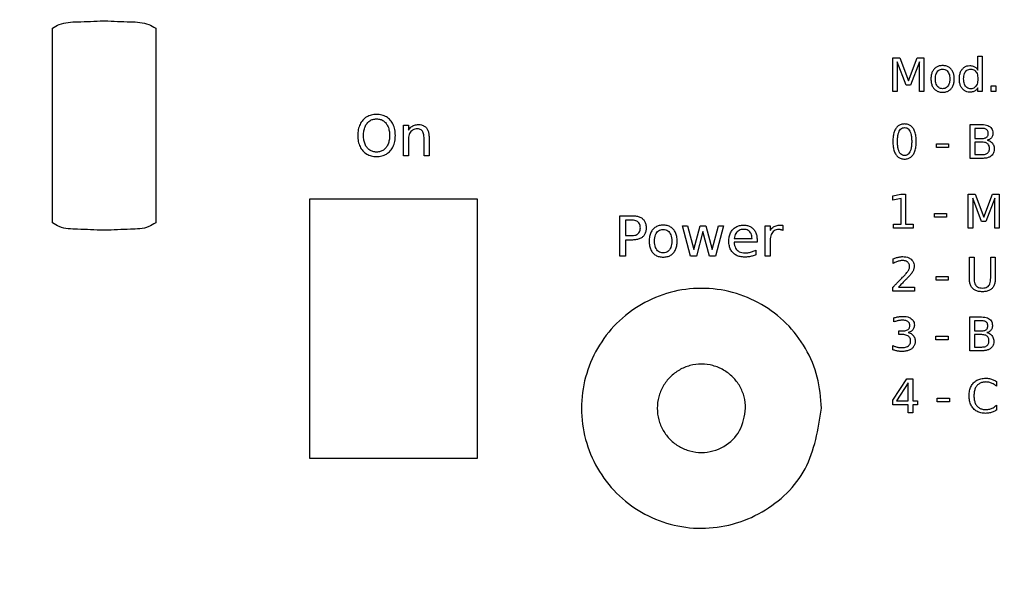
# Model space of a CAD drawing. Extents: x 0 to 245, y 0 to 210.
# Drawn here: x 90.3 to 164.8, y 75 to 118.4 of the extents above; entities that cross this region are included whole.
import ezdxf

# ---------------------------------------------------------------- set-up
doc = ezdxf.new("R2010")
doc.units = 0
doc.layers.add('Capa_1', color=7, linetype='CONTINUOUS')

msp = doc.modelspace()

# ---------------------------------------------------------------- linework, layer by layer
at = {"layer": 'Capa_1', "color": 7}
for p, q in [((92.792188, 102.976598), (92.792188, 117.766755)), ((96.66853, 118.333627), (96.766851, 118.333627)), ((96.66853, 118.333627), (96.66853, 118.333627)), ((100.643192, 117.766755), (100.643192, 102.976598)), ((112.347896, 104.797256), (125.065676, 104.797256)), ((112.347896, 85.079475), (112.347896, 104.797256)), ((125.065676, 104.797256), (125.065676, 85.079475)), ((96.766851, 102.409726), (96.66853, 102.409726)), ((145.474633, 88.883952), (145.474633, 88.883952)), ((125.065676, 85.079475), (112.347896, 85.079475))]:
    msp.add_line(p, q, dxfattribs=at)
at = {"layer": 'Capa_1', "color": 5}
for p, q in [((156.661764, 115.526506), (157.180251, 115.526506)), ((156.661764, 112.954745), (156.661764, 115.526506)), ((156.661764, 115.526506), (156.661764, 115.526506)), ((157.180251, 115.526506), (157.836542, 113.776398)), ((157.836542, 113.776398), (158.496279, 115.526506)), ((158.496279, 115.526506), (159.014763, 115.526506)), ((159.014763, 115.526506), (159.014763, 112.954745)), ((163.119595, 114.591165), (163.119595, 115.635029)), ((163.119595, 115.635029), (163.436545, 115.635029)), ((163.436545, 115.635029), (163.436545, 112.954745)), ((157.662563, 113.449114), (156.999383, 115.213002)), ((156.999383, 115.213002), (156.999383, 112.954745)), ((158.675422, 115.213002), (158.012242, 113.449114)), ((158.675422, 112.954745), (158.675422, 115.213002)), ((160.441032, 114.930507), (160.441032, 114.930507)), ((160.441032, 114.661789), (160.441032, 114.661789)), ((163.119595, 114.591165), (163.119595, 114.591165)), ((158.012242, 113.449114), (157.662563, 113.449114)), ((162.039559, 113.917648), (162.039559, 113.917648)), ((163.119595, 112.954745), (163.119595, 113.244133)), ((164.134175, 113.392271), (164.497633, 113.392271)), ((164.134175, 112.954745), (164.134175, 113.392271)), ((164.134175, 113.392271), (164.134175, 113.392271)), ((164.497633, 113.392271), (164.497633, 112.954745)), ((156.999383, 112.954745), (156.661764, 112.954745)), ((159.014763, 112.954745), (158.675422, 112.954745)), ((163.436545, 112.954745), (163.119595, 112.954745)), ((164.497633, 112.954745), (164.134175, 112.954745)), ((117.428311, 111.218088), (117.428311, 111.218088)), ((117.428311, 110.879091), (117.428311, 110.879091)), ((119.476765, 108.076161), (119.476765, 110.391267)), ((119.476765, 110.391267), (119.85917, 110.391267)), ((119.85917, 110.391267), (119.85917, 110.031597)), ((157.5506, 110.493016), (157.5506, 110.493016)), ((157.5506, 110.21741), (157.5506, 110.21741)), ((162.542541, 110.446506), (163.431377, 110.446506)), ((162.542541, 107.874745), (162.542541, 110.446506)), ((162.542541, 110.446506), (162.542541, 110.446506)), ((121.035326, 108.076161), (121.035326, 109.461091)), ((121.415662, 109.473491), (121.415662, 108.076161)), ((121.415662, 109.473491), (121.415662, 109.473491)), ((162.890496, 110.160564), (162.890496, 109.385418)), ((163.405537, 110.160564), (162.890496, 110.160564)), ((162.890496, 110.160564), (162.890496, 110.160564)), ((119.85917, 109.384608), (119.85917, 108.076161)), ((159.970777, 108.982343), (160.899231, 108.982343)), ((159.970777, 108.699844), (159.970777, 108.982343)), ((159.970777, 108.982343), (159.970777, 108.982343)), ((160.899231, 108.982343), (160.899231, 108.699844)), ((162.890496, 109.385418), (163.405537, 109.385418)), ((162.890496, 109.10292), (162.890496, 108.160687)), ((163.448601, 109.10292), (162.890496, 109.10292)), ((162.890496, 109.10292), (162.890496, 109.10292)), ((119.85917, 108.076161), (119.476765, 108.076161)), ((121.415662, 108.076161), (121.035326, 108.076161)), ((160.899231, 108.699844), (159.970777, 108.699844)), ((162.890496, 108.160687), (163.448601, 108.160687)), ((163.465828, 107.874745), (162.542541, 107.874745)), ((156.661764, 105.030817), (157.276715, 105.15484)), ((156.661764, 104.713867), (156.661764, 105.030817)), ((157.276715, 105.15484), (157.624669, 105.15484)), ((157.624669, 105.15484), (157.624669, 102.875909)), ((162.387513, 105.15484), (162.906001, 105.15484)), ((162.387513, 102.583078), (162.387513, 105.15484)), ((162.387513, 105.15484), (162.387513, 105.15484)), ((162.906001, 105.15484), (163.562289, 103.404732)), ((163.562289, 103.404732), (164.222026, 105.15484)), ((164.222026, 105.15484), (164.740513, 105.15484)), ((164.740513, 105.15484), (164.740513, 102.583078)), ((157.280158, 104.837893), (156.661764, 104.713867)), ((157.280158, 102.875909), (157.280158, 104.837893)), ((163.388313, 103.077447), (162.725133, 104.841336)), ((162.725133, 104.841336), (162.725133, 102.583078)), ((164.401172, 104.841336), (163.737989, 103.077447)), ((164.401172, 102.583078), (164.401172, 104.841336)), ((135.921806, 103.520437), (136.864386, 103.520437)), ((135.921806, 100.43432), (135.921806, 103.520437)), ((135.921806, 103.520437), (135.921806, 103.520437)), ((159.815749, 103.690676), (160.744201, 103.690676)), ((159.815749, 103.408178), (159.815749, 103.690676)), ((159.815749, 103.690676), (159.815749, 103.690676)), ((160.744201, 103.690676), (160.744201, 103.408178)), ((136.339353, 103.177306), (136.339353, 102.017686)), ((136.864386, 103.177306), (136.339353, 103.177306)), ((136.339353, 103.177306), (136.339353, 103.177306)), ((139.208427, 102.805235), (139.208427, 102.805235)), ((148.307613, 102.784545), (148.309589, 102.393874)), ((156.711717, 102.875909), (157.280158, 102.875909)), ((156.711717, 102.583078), (156.711717, 102.875909)), ((156.711717, 102.875909), (156.711717, 102.875909)), ((157.624669, 102.875909), (158.19311, 102.875909)), ((158.19311, 102.875909), (158.19311, 102.583078)), ((160.744201, 103.408178), (159.815749, 103.408178)), ((163.737989, 103.077447), (163.388313, 103.077447)), ((136.339353, 102.017686), (136.864386, 102.017686)), ((139.208427, 102.482774), (139.208427, 102.482774)), ((140.678105, 102.749423), (141.058445, 102.749423)), ((141.283754, 100.43432), (140.678105, 102.749423)), ((140.678105, 102.749423), (140.678105, 102.749423)), ((141.058445, 102.749423), (141.533868, 100.942817)), ((141.533868, 100.942817), (142.007222, 102.749423)), ((142.232532, 102.331878), (141.732304, 100.43432)), ((142.007222, 102.749423), (142.455775, 102.749423)), ((142.730693, 100.43432), (142.232532, 102.331878)), ((142.455775, 102.749423), (142.931198, 100.942817)), ((142.931198, 100.942817), (143.404555, 102.749423)), ((143.784892, 102.749423), (143.179246, 100.43432)), ((143.404555, 102.749423), (143.784892, 102.749423)), ((146.953692, 100.434317), (146.953692, 102.74942)), ((146.953692, 102.74942), (147.336097, 102.74942)), ((147.336097, 102.74942), (147.336097, 102.389753)), ((148.309589, 102.393874), (148.309682, 102.393891)), ((158.19311, 102.583078), (156.711717, 102.583078)), ((162.725133, 102.583078), (162.387513, 102.583078)), ((164.740513, 102.583078), (164.401172, 102.583078)), ((136.864386, 101.674554), (136.339353, 101.674554)), ((136.339353, 101.674554), (136.339353, 100.43432)), ((146.343911, 101.50092), (144.59518, 101.50092)), ((144.607581, 101.796511), (145.963571, 101.798486)), ((145.963571, 101.798486), (145.963571, 101.798577)), ((146.343911, 101.686955), (146.343911, 101.50092)), ((146.343911, 101.686955), (146.343911, 101.686955)), ((147.336097, 101.653881), (147.336097, 100.434317)), ((146.255025, 100.911809), (146.255025, 100.552142)), ((136.339353, 100.43432), (135.921806, 100.43432)), ((141.732304, 100.43432), (141.283754, 100.43432)), ((143.179246, 100.43432), (142.730693, 100.43432)), ((147.336097, 100.434317), (146.953692, 100.434317)), ((156.67899, 99.888203), (156.67899, 100.239604)), ((162.477085, 100.363626), (162.826761, 100.363626)), ((162.477085, 98.758211), (162.477085, 100.363626)), ((162.477085, 100.363626), (162.477085, 100.363626)), ((162.826761, 100.363626), (162.826761, 98.801275)), ((164.096279, 98.801275), (164.096279, 100.363626)), ((164.096279, 100.363626), (164.445958, 100.363626)), ((164.445958, 100.363626), (164.445958, 98.758211)), ((159.944939, 98.89946), (160.873394, 98.89946)), ((159.944939, 98.616961), (159.944939, 98.89946)), ((159.944939, 98.89946), (159.944939, 98.89946)), ((160.873394, 98.616961), (159.944939, 98.616961)), ((160.873394, 98.89946), (160.873394, 98.616961)), ((156.661764, 97.791862), (156.661764, 98.084696)), ((158.294738, 97.791862), (156.661764, 97.791862)), ((157.080344, 98.084696), (158.294738, 98.084696)), ((157.080344, 98.084696), (157.080344, 98.084696)), ((158.294738, 98.084696), (158.294738, 97.791862)), ((156.739279, 95.452263), (156.739279, 95.762323)), ((162.506369, 95.826057), (163.395202, 95.826057)), ((162.506369, 93.254293), (162.506369, 95.826057)), ((162.506369, 95.826057), (162.506369, 95.826057)), ((162.854323, 95.540113), (162.854323, 94.764967)), ((163.369365, 95.540113), (162.854323, 95.540113)), ((162.854323, 95.540113), (162.854323, 95.540113)), ((157.106182, 94.485914), (157.106182, 94.771856)), ((157.106182, 94.771856), (157.419685, 94.771856)), ((157.824482, 94.640955), (157.824482, 94.640944)), ((162.854323, 94.764967), (163.369365, 94.764967)), ((157.405905, 94.485914), (157.106182, 94.485914)), ((159.934604, 94.361891), (160.863059, 94.361891)), ((159.934604, 94.079393), (159.934604, 94.361891)), ((159.934604, 94.361891), (159.934604, 94.361891)), ((160.863059, 94.079393), (159.934604, 94.079393)), ((160.863059, 94.361891), (160.863059, 94.079393)), ((162.854323, 94.482468), (162.854323, 93.540235)), ((163.412429, 94.482468), (162.854323, 94.482468)), ((162.854323, 94.482468), (162.854323, 94.482468)), ((156.661764, 93.331808), (156.661764, 93.667704)), ((163.429653, 93.254293), (162.506369, 93.254293)), ((162.854323, 93.540235), (163.412429, 93.540235)), ((156.661764, 89.492954), (157.731465, 91.122485)), ((157.731465, 91.122485), (158.168994, 91.122485)), ((157.731465, 91.122485), (157.731465, 91.122485)), ((158.168994, 91.122485), (158.168994, 89.446447)), ((164.52864, 90.924391), (164.52864, 90.557488)), ((164.52864, 90.924391), (164.52864, 90.924391)), ((157.822761, 90.819317), (156.944262, 89.446447)), ((157.822761, 89.446447), (157.822761, 90.819317)), ((157.822761, 90.819317), (157.822761, 90.819317)), ((156.661764, 89.157059), (156.661764, 89.492954)), ((156.944262, 89.446447), (157.822761, 89.446447)), ((158.168994, 89.446447), (158.535897, 89.446447)), ((158.535897, 89.446447), (158.535897, 89.157059)), ((160.031068, 89.658319), (160.95952, 89.658319)), ((160.031068, 89.375821), (160.031068, 89.658319)), ((160.031068, 89.658319), (160.031068, 89.658319)), ((160.95952, 89.375821), (160.031068, 89.375821)), ((160.95952, 89.658319), (160.95952, 89.375821)), ((157.822761, 89.157059), (156.661764, 89.157059)), ((157.822761, 88.550721), (157.822761, 89.157059)), ((158.535897, 89.157059), (158.168994, 89.157059)), ((158.168994, 89.157059), (158.168994, 88.550721)), ((164.52864, 89.11227), (164.52864, 88.748813)), ((158.168994, 88.550721), (157.822761, 88.550721))]:
    msp.add_line(p, q, dxfattribs=at)
at = {"layer": 'Capa_1', "color": 1}
msp.add_line((151.232728, 88.88395), (151.232728, 88.88395), dxfattribs=at)
at = {"layer": 'Capa_1', "color": 7}
for points, knots in [([(209.823611, 105.000001), (209.717952, 101.385285), (209.508647, 94.224674), (207.82397, 83.68108), (204.625568, 71.297356), (198.957139, 57.425926), (189.975326, 42.828705), (179.697416, 30.953031), (168.898599, 21.562321), (158.109844, 14.294493), (146.214998, 8.273125), (133.270168, 3.705143), (119.363073, 0.822714), (105.857192, -0.092234), (93.183545, 0.613239), (81.653448, 2.566127), (68.452632, 6.345107), (53.984735, 12.818058), (39.093489, 22.836258), (27.440903, 33.940157), (18.620662, 45.162469), (12.087967, 55.881316), (6.873096, 67.338379), (3.053149, 79.423802), (0.70277, 92.033198), (-0.077465, 104.800442), (0.655609, 117.374005), (2.796351, 129.427946), (6.25447, 140.928544), (10.931859, 151.798421), (16.733938, 161.964674), (24.320318, 172.379238), (34.025248, 182.644905), (46.105119, 192.180475), (59.452035, 199.856995), (73.861665, 205.523081), (89.141708, 209.035032), (103.90718, 210.140609), (117.611965, 209.325662), (129.890227, 207.101717), (142.578982, 203.208321), (155.436103, 197.326114), (168.066217, 189.17994), (179.664319, 179.115061), (189.929601, 167.153885), (198.494287, 153.369491), (204.181668, 139.958322), (207.586648, 127.530495), (209.471093, 116.397208), (209.705321, 108.824411), (209.823611, 105.000001)], [0, 0, 0, 0, 10.839365, 21.472356, 31.946993, 49.166007, 66.198159, 83.14894, 96.069441, 109.029848, 122.07338, 135.963191, 150.087453, 164.55185, 176.443184, 188.091595, 199.559116, 217.561806, 235.387991, 253.151609, 265.608487, 278.116932, 290.718608, 303.280926, 316.048738, 329.102116, 341.556527, 353.747632, 365.745865, 377.504188, 389.173197, 400.788336, 416.084357, 431.399026, 446.797599, 462.10819, 477.682494, 493.658256, 506.353474, 518.776507, 531.001575, 546.083876, 561.039699, 575.937787, 592.002095, 608.139307, 624.438323, 635.506063, 646.745625, 658.213139, 658.213139, 658.213139, 658.213139]), ([(92.792188, 117.766755), (92.964593, 117.872312), (93.540055, 118.224647), (94.910816, 118.25757), (96.021349, 118.305623), (96.66853, 118.333627)], [0, 0, 0, 0, 0.600527, 2.004468, 3.965408, 3.965408, 3.965408, 3.965408]), ([(96.766851, 118.333627), (97.414031, 118.305623), (98.524564, 118.25757), (99.895325, 118.224647), (100.470787, 117.872312), (100.643192, 117.766755)], [0, 0, 0, 0, 1.960939, 3.36488, 3.965408, 3.965408, 3.965408, 3.965408]), ([(96.66853, 102.409726), (96.021349, 102.43773), (94.910817, 102.485783), (93.540054, 102.518702), (92.964593, 102.871039), (92.792188, 102.976598)], [0, 0, 0, 0, 1.96094, 3.364881, 3.965409, 3.965409, 3.965409, 3.965409]), ([(100.643192, 102.976598), (100.470787, 102.871039), (99.895326, 102.518702), (98.524563, 102.485783), (97.414031, 102.43773), (96.766851, 102.409726)], [0, 0, 0, 0, 0.600528, 2.00447, 3.965409, 3.965409, 3.965409, 3.965409]), ([(145.474633, 88.883952), (145.382208, 88.291876), (145.2001, 87.125284), (143.86442, 85.840291), (142.408291, 85.446274), (141.236499, 85.602591), (140.417073, 85.941644), (139.713221, 86.481438), (139.173498, 87.185306), (138.834143, 88.004594), (138.718051, 88.883952), (138.834142, 89.763313), (139.173499, 90.582595), (139.713212, 91.286486), (140.417102, 91.826198), (141.236389, 92.165556), (142.115731, 92.281647), (142.995158, 92.165555), (143.814189, 91.826197), (144.519023, 91.286485), (145.055213, 90.582594), (145.407645, 89.763312), (145.452242, 89.177883), (145.474633, 88.883952)], [0, 0, 0, 0, 1.756225, 3.460361, 5.216585, 6.095858, 6.967855, 7.847127, 8.7264, 9.598397, 10.477669, 11.356943, 12.22894, 13.108213, 13.987486, 14.859483, 15.738756, 16.618029, 17.490025, 18.369298, 19.248571, 20.120567, 20.99984, 20.99984, 20.99984, 20.99984])]:
    msp.add_open_spline(points, degree=3, knots=knots, dxfattribs=at)
at = {"layer": 'Capa_1', "color": 5}
for points, knots in [([(160.441032, 114.930507), (160.527251, 114.925545), (160.691869, 114.916073), (160.919187, 114.821854), (161.101439, 114.667254), (161.234872, 114.458523), (161.312386, 114.20179), (161.333885, 113.917904), (161.312361, 113.634006), (161.234654, 113.377387), (161.10171, 113.168262), (160.919159, 113.012933), (160.691876, 112.921293), (160.440717, 112.896149), (160.189367, 112.921265), (159.961534, 113.012857), (159.778569, 113.167944), (159.646729, 113.37762), (159.569578, 113.634068), (159.548249, 113.917904), (159.569552, 114.201729), (159.646511, 114.458289), (159.77884, 114.667573), (159.961506, 114.821928), (160.189375, 114.916113), (160.354494, 114.925557), (160.441032, 114.930507)], [0, 0, 0, 0, 0.257631, 0.491899, 0.72348, 0.96439, 1.224612, 1.51976, 1.814147, 2.074368, 2.315921, 2.547502, 2.78177, 3.039401, 3.29798, 3.532777, 3.764504, 4.005539, 4.265588, 4.559957, 4.855089, 5.115137, 5.355529, 5.587256, 5.822053, 6.080633, 6.080633, 6.080633, 6.080633]), ([(163.119595, 113.244133), (163.096671, 113.208152), (163.052169, 113.138305), (162.965835, 113.05144), (162.868197, 112.983793), (162.757115, 112.93726), (162.633475, 112.910225), (162.472959, 112.899649), (162.282051, 112.923116), (162.082125, 113.021694), (161.919729, 113.181586), (161.797791, 113.390449), (161.725675, 113.642236), (161.705208, 113.917648), (161.725675, 114.193059), (161.797791, 114.444847), (161.919728, 114.653707), (162.082126, 114.813607), (162.282048, 114.912158), (162.472972, 114.935716), (162.633508, 114.924922), (162.757329, 114.897454), (162.867675, 114.849464), (162.965966, 114.783274), (163.052241, 114.696731), (163.096679, 114.627081), (163.119595, 114.591165)], [0, 0, 0, 0, 0.127683, 0.247865, 0.364605, 0.481917, 0.606725, 0.742543, 0.963493, 1.175089, 1.398844, 1.637643, 1.892883, 2.177569, 2.462255, 2.717496, 2.956294, 3.18005, 3.391645, 3.612595, 3.748426, 3.873362, 3.991052, 4.107254, 4.227027, 4.354551, 4.354551, 4.354551, 4.354551]), ([(162.039559, 113.917648), (162.042118, 113.845183), (162.046909, 113.70953), (162.094469, 113.521859), (162.172905, 113.367772), (162.28379, 113.252436), (162.423661, 113.182724), (162.578721, 113.16353), (162.733751, 113.182732), (162.873707, 113.252406), (162.984364, 113.368007), (163.064276, 113.521642), (163.111077, 113.70948), (163.124149, 113.917593), (163.111067, 114.125469), (163.064468, 114.312919), (162.983773, 114.465766), (162.873939, 114.582079), (162.733857, 114.652419), (162.578721, 114.671839), (162.423554, 114.652427), (162.283559, 114.582049), (162.173494, 114.466004), (162.094275, 114.312699), (162.046923, 114.125423), (162.042125, 113.990038), (162.039559, 113.917648)], [0, 0, 0, 0, 0.217048, 0.406311, 0.575921, 0.730343, 0.877993, 1.035336, 1.192677, 1.340327, 1.49475, 1.66481, 1.854218, 2.07128, 2.288152, 2.477005, 2.646222, 2.80133, 2.949237, 3.106606, 3.263976, 3.411883, 3.56699, 3.735755, 3.924462, 4.14132, 4.14132, 4.14132, 4.14132]), ([(160.441032, 114.661789), (160.38751, 114.657987), (160.283711, 114.650615), (160.141395, 114.578341), (160.029282, 114.46286), (159.946499, 114.310392), (159.898591, 114.123976), (159.885174, 113.917597), (159.898466, 113.711035), (159.946044, 113.524353), (160.026857, 113.37074), (160.140235, 113.25559), (160.283001, 113.186156), (160.440404, 113.166932), (160.597561, 113.186345), (160.7392, 113.256656), (160.851306, 113.372737), (160.933653, 113.525487), (160.98171, 113.711823), (160.995228, 113.917329), (160.981686, 114.122652), (160.933637, 114.308405), (160.850961, 114.461048), (160.73941, 114.577365), (160.597671, 114.650451), (160.494253, 114.657937), (160.441032, 114.661789)], [0, 0, 0, 0, 0.159643, 0.309604, 0.466324, 0.636123, 0.824164, 1.039157, 1.254326, 1.442771, 1.612948, 1.769127, 1.91935, 2.079914, 2.23861, 2.388057, 2.544642, 2.715112, 2.903154, 3.117382, 3.330658, 3.518145, 3.688448, 3.845712, 3.995416, 4.154139, 4.154139, 4.154139, 4.154139]), ([(117.428311, 111.218088), (117.564417, 111.209884), (117.826099, 111.194111), (118.188815, 111.040144), (118.481924, 110.790951), (118.701855, 110.460951), (118.830864, 110.05828), (118.867084, 109.61643), (118.830843, 109.174546), (118.701533, 108.772071), (118.482595, 108.441609), (118.188517, 108.192349), (117.825998, 108.043513), (117.427851, 108.00201), (117.029288, 108.043537), (116.66548, 108.19232), (116.370239, 108.441036), (116.150743, 108.771333), (116.021582, 109.173943), (115.985421, 109.616118), (116.021599, 110.058298), (116.150684, 110.460894), (116.370582, 110.791442), (116.665217, 111.040147), (117.029177, 111.194117), (117.291745, 111.209886), (117.428311, 111.218088)], [0, 0, 0, 0, 0.406662, 0.781861, 1.15824, 1.5463, 1.955928, 2.412726, 2.86861, 3.278238, 3.667062, 4.042702, 4.417634, 4.824269, 5.232273, 5.608478, 5.985176, 6.373237, 6.782864, 7.239661, 7.69646, 8.106088, 8.494147, 8.871582, 9.248053, 9.656084, 9.656084, 9.656084, 9.656084]), ([(117.428311, 110.879091), (117.332813, 110.872665), (117.148076, 110.860235), (116.893736, 110.738525), (116.690083, 110.543556), (116.541134, 110.283194), (116.454093, 109.966211), (116.429737, 109.616496), (116.454102, 109.267029), (116.541226, 108.950671), (116.69015, 108.690933), (116.893732, 108.495032), (117.148075, 108.376846), (117.428164, 108.344049), (117.707803, 108.376746), (117.961188, 108.4948), (118.16225, 108.691791), (118.311373, 108.95056), (118.398348, 109.267063), (118.422771, 109.616496), (118.398357, 109.966177), (118.311466, 110.283306), (118.162316, 110.542697), (117.961183, 110.738764), (117.707805, 110.860317), (117.523651, 110.872687), (117.428311, 110.879091)], [0, 0, 0, 0, 0.284998, 0.551317, 0.825898, 1.119362, 1.439922, 1.803785, 2.166503, 2.486401, 2.779666, 3.054248, 3.320566, 3.605564, 3.890107, 4.155178, 4.428093, 4.721358, 5.041256, 5.403974, 5.767836, 6.088397, 6.381861, 6.654775, 6.919846, 7.204389, 7.204389, 7.204389, 7.204389]), ([(119.85917, 110.031597), (119.889923, 110.075172), (119.949385, 110.159425), (120.057971, 110.264743), (120.177237, 110.347785), (120.309842, 110.405695), (120.454716, 110.440232), (120.637534, 110.452346), (120.844851, 110.43241), (121.057188, 110.348936), (121.222804, 110.203343), (121.33823, 110.003732), (121.405451, 109.754134), (121.412083, 109.571863), (121.415662, 109.473491)], [0, 0, 0, 0, 0.159716, 0.308815, 0.451197, 0.593518, 0.740248, 0.895703, 1.141624, 1.359144, 1.568808, 1.790171, 2.041452, 2.336083, 2.336083, 2.336083, 2.336083]), ([(157.5506, 110.493016), (157.640569, 110.486672), (157.813678, 110.474463), (158.048721, 110.350316), (158.2277, 110.148186), (158.354205, 109.876655), (158.426418, 109.538566), (158.44647, 109.1583), (158.426434, 108.778018), (158.353945, 108.440013), (158.228223, 108.16833), (158.048494, 107.965931), (157.813564, 107.845908), (157.550542, 107.813801), (157.287312, 107.845948), (157.05207, 107.966041), (156.871031, 108.167748), (156.74671, 108.440285), (156.67461, 108.778038), (156.654808, 109.1583), (156.674626, 109.538546), (156.746451, 109.876383), (156.871554, 110.148768), (157.051842, 110.350204), (157.287202, 110.474431), (157.46056, 110.486663), (157.5506, 110.493016)], [0, 0, 0, 0, 0.268182, 0.516006, 0.774207, 1.065331, 1.404762, 1.805201, 2.204879, 2.544311, 2.836123, 3.093619, 3.34118, 3.609334, 3.87768, 4.125751, 4.383895, 4.675292, 5.014595, 5.414261, 5.814689, 6.153991, 6.444698, 6.703546, 6.95188, 7.220253, 7.220253, 7.220253, 7.220253]), ([(157.5506, 110.21741), (157.494343, 110.212294), (157.383751, 110.202239), (157.238286, 110.101894), (157.131983, 109.944884), (157.060289, 109.732011), (157.018804, 109.463997), (157.007421, 109.158297), (157.018775, 108.852601), (157.060525, 108.584603), (157.131517, 108.371755), (157.238469, 108.214347), (157.383889, 108.117667), (157.550858, 108.091623), (157.717799, 108.117563), (157.863586, 108.214119), (157.969352, 108.372233), (158.041936, 108.584356), (158.083974, 108.852599), (158.09559, 109.158297), (158.083945, 109.463999), (158.042172, 109.732259), (157.968885, 109.944407), (157.86377, 110.102123), (157.717941, 110.202353), (157.607105, 110.212326), (157.5506, 110.21741)], [0, 0, 0, 0, 0.167029, 0.328354, 0.509573, 0.728085, 0.996545, 1.320919, 1.644528, 1.91299, 2.132221, 2.312662, 2.473673, 2.640669, 2.808417, 2.969427, 3.149421, 3.36898, 3.637538, 3.961156, 4.285539, 4.554096, 4.772935, 4.95371, 5.115034, 5.282816, 5.282816, 5.282816, 5.282816]), ([(163.431377, 110.446506), (163.513396, 110.443578), (163.666097, 110.438127), (163.876257, 110.383548), (164.046251, 110.291562), (164.172422, 110.161452), (164.246871, 109.995497), (164.264857, 109.824841), (164.253195, 109.669073), (164.217189, 109.540179), (164.154719, 109.432587), (164.066604, 109.348679), (163.95461, 109.288739), (163.870168, 109.270809), (163.825839, 109.261396)], [0, 0, 0, 0, 0.245672, 0.457383, 0.645215, 0.818771, 0.991173, 1.180448, 1.327567, 1.458022, 1.578489, 1.696124, 1.818661, 1.954081, 1.954081, 1.954081, 1.954081]), ([(121.035326, 109.461091), (121.033114, 109.528269), (121.02904, 109.652018), (120.987409, 109.820648), (120.915881, 109.95493), (120.810589, 110.051548), (120.674862, 110.106927), (120.511159, 110.122031), (120.335708, 110.104125), (120.165995, 110.037527), (120.029366, 109.924434), (119.929098, 109.773528), (119.868549, 109.588504), (119.862415, 109.45514), (119.85917, 109.384608)], [0, 0, 0, 0, 0.201238, 0.370698, 0.516501, 0.651282, 0.790521, 0.948206, 1.140308, 1.314957, 1.486961, 1.663857, 1.851893, 2.06297, 2.06297, 2.06297, 2.06297]), ([(163.405537, 109.385418), (163.457532, 109.387042), (163.55299, 109.390021), (163.682681, 109.420593), (163.786088, 109.47351), (163.86038, 109.553144), (163.902954, 109.656668), (163.914128, 109.772676), (163.902929, 109.888493), (163.860295, 109.991467), (163.785789, 110.07064), (163.682925, 110.124772), (163.553029, 110.155849), (163.457531, 110.158902), (163.405537, 110.160564)], [0, 0, 0, 0, 0.15577, 0.285978, 0.396538, 0.499334, 0.605564, 0.726189, 0.845863, 0.951566, 1.05422, 1.165239, 1.295588, 1.451371, 1.451371, 1.451371, 1.451371]), ([(163.448601, 108.160687), (163.505827, 108.162665), (163.611007, 108.166302), (163.75392, 108.203777), (163.8672, 108.269331), (163.946923, 108.366853), (163.992071, 108.491916), (164.003961, 108.63287), (163.992129, 108.773559), (163.947283, 108.898483), (163.866542, 108.994278), (163.754006, 109.059903), (163.610979, 109.097282), (163.505817, 109.100933), (163.448601, 109.10292)], [0, 0, 0, 0, 0.171396, 0.315023, 0.43877, 0.557598, 0.684814, 0.831629, 0.979014, 1.105696, 1.223202, 1.346948, 1.490574, 1.661971, 1.661971, 1.661971, 1.661971]), ([(163.825839, 109.261396), (163.879499, 109.247082), (163.982713, 109.21955), (164.119466, 109.140072), (164.228155, 109.034343), (164.309677, 108.906349), (164.357573, 108.756447), (164.372704, 108.578742), (164.352418, 108.386606), (164.272143, 108.199233), (164.135211, 108.051457), (163.95018, 107.946519), (163.721245, 107.884288), (163.554995, 107.878076), (163.465828, 107.874745)], [0, 0, 0, 0, 0.166037, 0.319374, 0.468397, 0.617128, 0.770013, 0.935567, 1.149414, 1.343261, 1.536315, 1.742789, 1.973643, 2.240689, 2.240689, 2.240689, 2.240689]), ([(136.864386, 103.520437), (136.970816, 103.516305), (137.168308, 103.508637), (137.438898, 103.430851), (137.653761, 103.296817), (137.809798, 103.107848), (137.898877, 102.867233), (137.92273, 102.597764), (137.89892, 102.327863), (137.810006, 102.085865), (137.654216, 101.896034), (137.438596, 101.763345), (137.168244, 101.686221), (136.970814, 101.678641), (136.864386, 101.674554)], [0, 0, 0, 0, 0.318715, 0.591411, 0.834342, 1.067512, 1.312928, 1.591952, 1.873257, 2.119957, 2.35348, 2.595794, 2.868293, 3.186989, 3.186989, 3.186989, 3.186989]), ([(136.864386, 102.017686), (136.924664, 102.020389), (137.037875, 102.025465), (137.193996, 102.076537), (137.319807, 102.162367), (137.411669, 102.282042), (137.464732, 102.431937), (137.479173, 102.598143), (137.464717, 102.764147), (137.411546, 102.913309), (137.319735, 103.032637), (137.194002, 103.118461), (137.037874, 103.169524), (136.924663, 103.174602), (136.864386, 103.177306)], [0, 0, 0, 0, 0.180385, 0.338789, 0.485834, 0.630768, 0.783588, 0.956291, 1.127853, 1.280028, 1.424782, 1.571827, 1.730231, 1.910616, 1.910616, 1.910616, 1.910616]), ([(139.208427, 102.805235), (139.311889, 102.799282), (139.50943, 102.787915), (139.782211, 102.674852), (140.000914, 102.489332), (140.161034, 102.238855), (140.254051, 101.930776), (140.27985, 101.590114), (140.25402, 101.249436), (140.160771, 100.941492), (140.00124, 100.690542), (139.782177, 100.504148), (139.509439, 100.394181), (139.208049, 100.364009), (138.906429, 100.394147), (138.633029, 100.504056), (138.413468, 100.690159), (138.255261, 100.941772), (138.162679, 101.24951), (138.137085, 101.590114), (138.162649, 101.930702), (138.254999, 102.238574), (138.413795, 102.489715), (138.632995, 102.674941), (138.906439, 102.787963), (139.104581, 102.799296), (139.208427, 102.805235)], [0, 0, 0, 0, 0.309156, 0.590276, 0.868174, 1.157267, 1.469532, 1.82371, 2.176973, 2.48924, 2.779105, 3.057001, 3.338122, 3.647277, 3.957573, 4.23933, 4.517402, 4.806645, 5.118704, 5.471947, 5.826105, 6.138163, 6.426633, 6.704706, 6.986463, 7.296758, 7.296758, 7.296758, 7.296758]), ([(146.255025, 100.552142), (146.209397, 100.533753), (146.118412, 100.497085), (145.978048, 100.453377), (145.835825, 100.41824), (145.691661, 100.392881), (145.545898, 100.377755), (145.333089, 100.370217), (145.063694, 100.394022), (144.758782, 100.50249), (144.510568, 100.685998), (144.32657, 100.932986), (144.217912, 101.235961), (144.188199, 101.572951), (144.21703, 101.912015), (144.318543, 102.223776), (144.492327, 102.478589), (144.726187, 102.670334), (145.015429, 102.784248), (145.321679, 102.815568), (145.617142, 102.786691), (145.875207, 102.68382), (146.082214, 102.509815), (146.236594, 102.280314), (146.329466, 101.997894), (146.338916, 101.794485), (146.343911, 101.686955)], [0, 0, 0, 0, 0.147532, 0.294189, 0.440579, 0.586784, 0.732955, 0.879803, 1.225485, 1.537423, 1.838392, 2.13807, 2.448067, 2.791236, 3.145648, 3.462896, 3.763583, 4.058614, 4.356606, 4.682347, 4.9739, 5.239655, 5.502434, 5.772847, 6.059805, 6.381631, 6.381631, 6.381631, 6.381631]), ([(147.336097, 102.389753), (147.363802, 102.433769), (147.4177, 102.519398), (147.524352, 102.625351), (147.647392, 102.706747), (147.787589, 102.764925), (147.945705, 102.79837), (148.066266, 102.806394), (148.143121, 102.804744), (148.172097, 102.802691), (148.202853, 102.798749), (148.23588, 102.795779), (148.271023, 102.790803), (148.295145, 102.786678), (148.307613, 102.784545)], [0, 0, 0, 0, 0.155631, 0.302769, 0.446923, 0.595786, 0.75527, 0.92974, 0.95685, 0.985863, 1.016832, 1.049854, 1.085324, 1.123272, 1.123272, 1.123272, 1.123272]), ([(139.208427, 102.482774), (139.144201, 102.478212), (139.019642, 102.469366), (138.848862, 102.382637), (138.714325, 102.244061), (138.614986, 102.061097), (138.557496, 101.837399), (138.541395, 101.589744), (138.557346, 101.341871), (138.61444, 101.117852), (138.711415, 100.933514), (138.847469, 100.795335), (139.018789, 100.712014), (139.207672, 100.688945), (139.396261, 100.712241), (139.566228, 100.796614), (139.700754, 100.935911), (139.799571, 101.119211), (139.857238, 101.342815), (139.873461, 101.589422), (139.85721, 101.83581), (139.799552, 102.058713), (139.70034, 102.241884), (139.56648, 102.381464), (139.396394, 102.469169), (139.272292, 102.478151), (139.208427, 102.482774)], [0, 0, 0, 0, 0.191571, 0.371525, 0.55959, 0.76335, 0.988998, 1.246988, 1.505191, 1.731326, 1.93554, 2.122955, 2.303223, 2.4959, 2.686334, 2.865671, 3.053572, 3.258137, 3.483787, 3.740863, 3.996793, 4.221777, 4.426139, 4.614856, 4.794501, 4.984968, 4.984968, 4.984968, 4.984968]), ([(145.963571, 101.798577), (145.959574, 101.863772), (145.95197, 101.987763), (145.891755, 102.15991), (145.7947, 102.300347), (145.666914, 102.407379), (145.50958, 102.471237), (145.329514, 102.488808), (145.143746, 102.471458), (144.967135, 102.411409), (144.820609, 102.308988), (144.709403, 102.168071), (144.634319, 101.993283), (144.616807, 101.864411), (144.607581, 101.796511)], [0, 0, 0, 0, 0.195245, 0.371325, 0.539334, 0.701838, 0.864341, 1.040568, 1.239781, 1.420217, 1.593978, 1.768338, 1.952269, 2.157099, 2.157099, 2.157099, 2.157099]), ([(148.309682, 102.393891), (148.29514, 102.401721), (148.265864, 102.417485), (148.218607, 102.43533), (148.16885, 102.448089), (148.116838, 102.459013), (148.061466, 102.464952), (147.956821, 102.468362), (147.809741, 102.453498), (147.635451, 102.381723), (147.498068, 102.258994), (147.401534, 102.092016), (147.344763, 101.88521), (147.339126, 101.734735), (147.336097, 101.653881)], [0, 0, 0, 0, 0.049509, 0.099671, 0.151038, 0.203512, 0.258981, 0.317815, 0.51763, 0.69731, 0.874004, 1.059918, 1.268418, 1.510556, 1.510556, 1.510556, 1.510556]), ([(144.59518, 101.50092), (144.603858, 101.419769), (144.62017, 101.267215), (144.700156, 101.060205), (144.822698, 100.894276), (144.990462, 100.777114), (145.195181, 100.708924), (145.391989, 100.693268), (145.565875, 100.700805), (145.707696, 100.718565), (145.847009, 100.748879), (145.984645, 100.790983), (146.121707, 100.844519), (146.210193, 100.889181), (146.255025, 100.911809)], [0, 0, 0, 0, 0.24401, 0.45871, 0.657423, 0.853955, 1.062486, 1.297396, 1.441984, 1.584365, 1.725591, 1.869155, 2.015785, 2.166373, 2.166373, 2.166373, 2.166373]), ([(156.661764, 98.084696), (156.711034, 98.13546), (156.819878, 98.247604), (156.999702, 98.430669), (157.197319, 98.630455), (157.383001, 98.818646), (157.526994, 98.966951), (157.63844, 99.086352), (157.727789, 99.191743), (157.806431, 99.297073), (157.864048, 99.392292), (157.902928, 99.481318), (157.926102, 99.567889), (157.934845, 99.668713), (157.921781, 99.781131), (157.871924, 99.897785), (157.789343, 99.992842), (157.682862, 100.06599), (157.553675, 100.109283), (157.423884, 100.120352), (157.299524, 100.112749), (157.183574, 100.093419), (157.063601, 100.061536), (156.939388, 100.016213), (156.809839, 99.958726), (156.723666, 99.912282), (156.67899, 99.888203)], [0, 0, 0, 0, 0.212229, 0.468837, 0.76983, 1.055263, 1.261954, 1.389944, 1.545189, 1.676226, 1.783923, 1.878315, 1.96675, 2.051485, 2.180723, 2.302107, 2.426208, 2.553457, 2.685288, 2.830122, 2.941501, 3.058456, 3.182175, 3.313368, 3.454744, 3.606952, 3.606952, 3.606952, 3.606952]), ([(156.67899, 100.239604), (156.724506, 100.257281), (156.812794, 100.291572), (156.943918, 100.334027), (157.06868, 100.367675), (157.187027, 100.391861), (157.298714, 100.406716), (157.45413, 100.413558), (157.646964, 100.397773), (157.866354, 100.332111), (158.046652, 100.219804), (158.183638, 100.06909), (158.265766, 99.881984), (158.285116, 99.711376), (158.276671, 99.572682), (158.256396, 99.471241), (158.221738, 99.371154), (158.16927, 99.267729), (158.095679, 99.156979), (158.024484, 99.059816), (157.942332, 98.971863), (157.850986, 98.875478), (157.718078, 98.737034), (157.542594, 98.557344), (157.325625, 98.335065), (157.166756, 98.1729), (157.080344, 98.084696)], [0, 0, 0, 0, 0.146458, 0.284094, 0.41325, 0.533926, 0.646239, 0.750849, 1.00027, 1.222913, 1.431389, 1.629848, 1.824685, 2.03421, 2.138354, 2.240826, 2.343481, 2.455182, 2.587694, 2.742153, 2.815717, 2.948532, 3.140615, 3.391416, 3.702033, 4.072468, 4.072468, 4.072468, 4.072468]), ([(164.445958, 98.758211), (164.441573, 98.654907), (164.433407, 98.462548), (164.349908, 98.198932), (164.206817, 97.989904), (164.004306, 97.840993), (163.748709, 97.756678), (163.46201, 97.734001), (163.174894, 97.756675), (162.918374, 97.841077), (162.714508, 97.989225), (162.572468, 98.19922), (162.48952, 98.462599), (162.481431, 98.654906), (162.477085, 98.758211)], [0, 0, 0, 0, 0.3092, 0.575751, 0.817923, 1.0569, 1.316032, 1.614823, 1.914756, 2.174972, 2.414871, 2.656496, 2.922868, 3.232051, 3.232051, 3.232051, 3.232051]), ([(162.826761, 98.801275), (162.829261, 98.717642), (162.833806, 98.565621), (162.881515, 98.361342), (162.965325, 98.201593), (163.097237, 98.093434), (163.268045, 98.03435), (163.462061, 98.019017), (163.655912, 98.034357), (163.826111, 98.093536), (163.95772, 98.201656), (164.041534, 98.361336), (164.089232, 98.565623), (164.093778, 98.717643), (164.096279, 98.801275)], [0, 0, 0, 0, 0.250514, 0.455366, 0.624632, 0.781591, 0.95437, 1.158621, 1.36192, 1.534162, 1.690973, 1.860238, 2.06509, 2.315604, 2.315604, 2.315604, 2.315604]), ([(156.739279, 95.762323), (156.782261, 95.773875), (156.865966, 95.796371), (156.989535, 95.823846), (157.107855, 95.845668), (157.221477, 95.86104), (157.330715, 95.8704), (157.484211, 95.875056), (157.674245, 95.86173), (157.889439, 95.802777), (158.065363, 95.701643), (158.199534, 95.565804), (158.279956, 95.394714), (158.300355, 95.224622), (158.286783, 95.072649), (158.245326, 94.948403), (158.176134, 94.840256), (158.08059, 94.751377), (157.961661, 94.681895), (157.871558, 94.655005), (157.824482, 94.640955)], [0, 0, 0, 0, 0.13351, 0.259999, 0.379643, 0.494358, 0.603838, 0.708383, 0.954954, 1.172478, 1.371898, 1.557076, 1.736346, 1.928313, 2.06412, 2.191404, 2.317337, 2.445151, 2.579475, 2.726435, 2.726435, 2.726435, 2.726435]), ([(157.419685, 94.771856), (157.472472, 94.773636), (157.570403, 94.776938), (157.704737, 94.810336), (157.813539, 94.866593), (157.893245, 94.948581), (157.940247, 95.053192), (157.952925, 95.170816), (157.939905, 95.289334), (157.891169, 95.396743), (157.807918, 95.479451), (157.697503, 95.539507), (157.559866, 95.573567), (157.427119, 95.58173), (157.30654, 95.577259), (157.204148, 95.566734), (157.096742, 95.549288), (156.983471, 95.524409), (156.863328, 95.492248), (156.781593, 95.465902), (156.739279, 95.452263)], [0, 0, 0, 0, 0.158112, 0.293338, 0.41178, 0.521021, 0.6297, 0.749325, 0.872058, 0.983545, 1.095883, 1.217888, 1.356328, 1.517726, 1.615398, 1.718124, 1.826303, 1.941665, 2.065902, 2.19926, 2.19926, 2.19926, 2.19926]), ([(163.369365, 94.764967), (163.421359, 94.76659), (163.516816, 94.76957), (163.646507, 94.800141), (163.749913, 94.853059), (163.824205, 94.932693), (163.866778, 95.036216), (163.877953, 95.152224), (163.866754, 95.268042), (163.82412, 95.371016), (163.749615, 95.450191), (163.646749, 95.504322), (163.516855, 95.535398), (163.421358, 95.538451), (163.369365, 95.540113)], [0, 0, 0, 0, 0.155768, 0.285975, 0.396535, 0.499331, 0.605561, 0.726186, 0.845861, 0.951564, 1.054219, 1.165238, 1.295586, 1.451367, 1.451367, 1.451367, 1.451367]), ([(163.395202, 95.826057), (163.477222, 95.823129), (163.629923, 95.817678), (163.840085, 95.763098), (164.010078, 95.67111), (164.136248, 95.541001), (164.210696, 95.375045), (164.228682, 95.20439), (164.21702, 95.048622), (164.181015, 94.919728), (164.118547, 94.812134), (164.030431, 94.728228), (163.918436, 94.668287), (163.833996, 94.650357), (163.789667, 94.640944)], [0, 0, 0, 0, 0.245674, 0.457385, 0.645219, 0.818773, 0.991175, 1.180451, 1.327569, 1.458024, 1.578491, 1.696126, 1.818663, 1.954082, 1.954082, 1.954082, 1.954082]), ([(157.824482, 94.640944), (157.876756, 94.6271), (157.977336, 94.600462), (158.110922, 94.524008), (158.218039, 94.422555), (158.298191, 94.299458), (158.345992, 94.156048), (158.361414, 93.975538), (158.338815, 93.771511), (158.249126, 93.56404), (158.096043, 93.400487), (157.889507, 93.283628), (157.634077, 93.216597), (157.411953, 93.201409), (157.238973, 93.206794), (157.12735, 93.217839), (157.013925, 93.236355), (156.898218, 93.260649), (156.780296, 93.292188), (156.701763, 93.318438), (156.661764, 93.331808)], [0, 0, 0, 0, 0.161685, 0.311103, 0.456102, 0.600608, 0.747321, 0.904666, 1.141111, 1.356003, 1.570833, 1.801112, 2.058705, 2.356651, 2.465806, 2.57773, 2.692863, 2.810431, 2.932301, 3.058802, 3.058802, 3.058802, 3.058802]), ([(163.789667, 94.640944), (163.843326, 94.626631), (163.94654, 94.599098), (164.083292, 94.519621), (164.191984, 94.413894), (164.273503, 94.285898), (164.321398, 94.135996), (164.336528, 93.958291), (164.316243, 93.766154), (164.235967, 93.578781), (164.099036, 93.431005), (163.914006, 93.326067), (163.685071, 93.263836), (163.51882, 93.257625), (163.429653, 93.254293)], [0, 0, 0, 0, 0.166036, 0.319373, 0.468395, 0.617126, 0.770012, 0.935566, 1.149413, 1.34326, 1.536315, 1.742788, 1.973642, 2.240688, 2.240688, 2.240688, 2.240688]), ([(156.661764, 93.667704), (156.694606, 93.649791), (156.760799, 93.613688), (156.86729, 93.571659), (156.979049, 93.538362), (157.095626, 93.514577), (157.216048, 93.500236), (157.36461, 93.494684), (157.530337, 93.504542), (157.700841, 93.545615), (157.837702, 93.617988), (157.939131, 93.720746), (157.998348, 93.853644), (158.014121, 93.998271), (157.998924, 94.140179), (157.943638, 94.265223), (157.850199, 94.363527), (157.727139, 94.436227), (157.574819, 94.479227), (157.4647, 94.483586), (157.405905, 94.485914)], [0, 0, 0, 0, 0.112142, 0.226016, 0.342646, 0.461634, 0.582494, 0.706035, 0.90732, 1.078756, 1.228222, 1.366016, 1.503728, 1.656135, 1.797743, 1.92752, 2.058486, 2.197987, 2.351706, 2.527801, 2.527801, 2.527801, 2.527801]), ([(163.412429, 93.540235), (163.469654, 93.542214), (163.574834, 93.54585), (163.717746, 93.583326), (163.831028, 93.648878), (163.910748, 93.746403), (163.955896, 93.871465), (163.967785, 94.012419), (163.955954, 94.153108), (163.91111, 94.278032), (163.830369, 94.373827), (163.717833, 94.439451), (163.574806, 94.47683), (163.469644, 94.480481), (163.412429, 94.482468)], [0, 0, 0, 0, 0.171395, 0.315021, 0.43877, 0.557597, 0.684814, 0.831627, 0.979014, 1.105695, 1.223199, 1.346946, 1.490573, 1.661968, 1.661968, 1.661968, 1.661968]), ([(164.52864, 88.748813), (164.487746, 88.722656), (164.406579, 88.67074), (164.276321, 88.608956), (164.141829, 88.560483), (164.0025, 88.525756), (163.858189, 88.505109), (163.638913, 88.495678), (163.356888, 88.522688), (163.036365, 88.643005), (162.777304, 88.847851), (162.586826, 89.123384), (162.474987, 89.461473), (162.443974, 89.834285), (162.474968, 90.207034), (162.586556, 90.545379), (162.777865, 90.820218), (163.036107, 91.026018), (163.356812, 91.146962), (163.639549, 91.174089), (163.859835, 91.164648), (164.005339, 91.144161), (164.144827, 91.109119), (164.279164, 91.062182), (164.408323, 91.001486), (164.488393, 90.95018), (164.52864, 90.924391)], [0, 0, 0, 0, 0.145513, 0.288816, 0.431388, 0.573805, 0.718831, 0.867895, 1.231793, 1.560637, 1.880776, 2.207149, 2.551427, 2.936602, 3.322538, 3.666815, 3.99256, 4.313292, 4.642345, 5.006263, 5.157239, 5.303401, 5.446188, 5.588017, 5.729789, 5.87307, 5.87307, 5.87307, 5.87307]), ([(164.52864, 90.557488), (164.489499, 90.591807), (164.412877, 90.658991), (164.28637, 90.740836), (164.155173, 90.804622), (164.018679, 90.850234), (163.876727, 90.877371), (163.689193, 90.888063), (163.467475, 90.866872), (163.230754, 90.775941), (163.043967, 90.618348), (162.910875, 90.402966), (162.8351, 90.134395), (162.814346, 89.834286), (162.835102, 89.534109), (162.911148, 89.265784), (163.043413, 89.049762), (163.231016, 88.893076), (163.467553, 88.802764), (163.689201, 88.781714), (163.876726, 88.792387), (164.018679, 88.819528), (164.155173, 88.865138), (164.28637, 88.928925), (164.412876, 89.010769), (164.489499, 89.077951), (164.52864, 89.11227)], [0, 0, 0, 0, 0.156003, 0.305388, 0.450396, 0.592628, 0.735868, 0.882561, 1.155236, 1.397697, 1.631505, 1.875123, 2.146148, 2.460348, 2.773787, 3.044811, 3.289077, 3.522272, 3.76452, 4.037174, 4.183867, 4.327106, 4.469338, 4.614346, 4.763731, 4.919733, 4.919733, 4.919733, 4.919733])]:
    msp.add_open_spline(points, degree=3, knots=knots, dxfattribs=at)
at = {"layer": 'Capa_1', "color": 1}
msp.add_open_spline([(151.232728, 88.88395), (150.981861, 87.276885), (150.487568, 84.110422), (146.862151, 80.622582), (142.909802, 79.553108), (139.729223, 79.977399), (137.505065, 80.897685), (135.594611, 82.36284), (134.129648, 84.273339), (133.208541, 86.49712), (132.893434, 88.883949), (133.208538, 91.270785), (134.129651, 93.494551), (135.594586, 95.405112), (137.505143, 96.870046), (139.728923, 97.79116), (142.115709, 98.106263), (144.502727, 97.791158), (146.725809, 96.870043), (148.638932, 95.405109), (150.094304, 93.494549), (151.050905, 91.270783), (151.171953, 89.681761), (151.232728, 88.88395)], degree=3, knots=[0, 0, 0, 0, 4.766896, 9.392407, 14.159303, 16.545901, 18.912749, 21.299346, 23.685944, 26.052791, 28.439389, 30.825988, 33.192836, 35.579435, 37.966034, 40.332884, 42.719483, 45.106081, 47.472928, 49.859526, 52.246124, 54.612971, 56.999568, 56.999568, 56.999568, 56.999568], dxfattribs=at)

doc.saveas('drawing.dxf')
